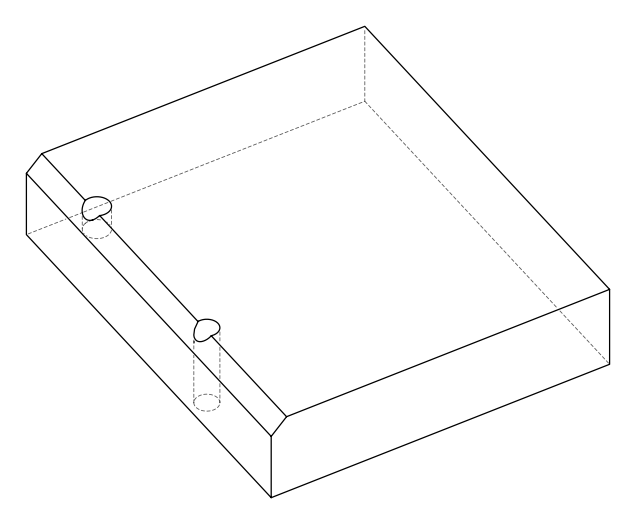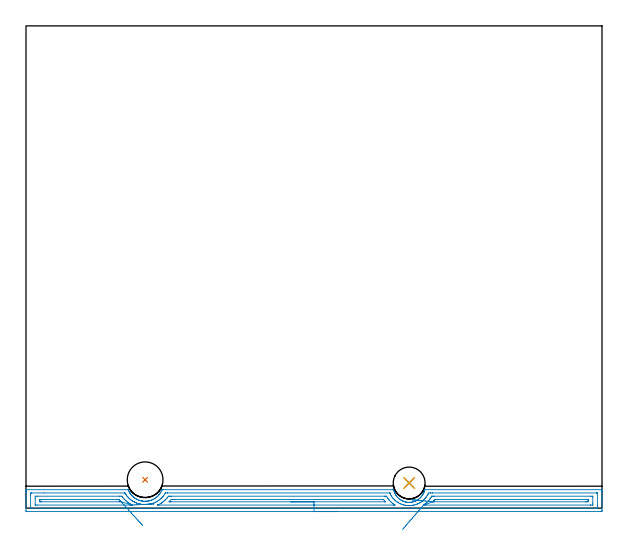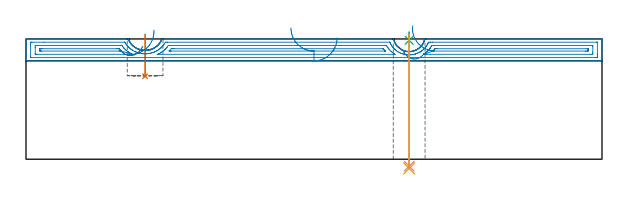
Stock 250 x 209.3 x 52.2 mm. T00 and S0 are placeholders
(PLAN: 5 operations, 4 tool changes, 8.7 min)
(1 INDEXABLE_INSERT_DRILL_BLIND_HOLE_FROM_SOLID | STEP1POCKET | NXT0302_002 | 0.07 min | 3020 mm3)
(2 AREA_MILL | FG_CHAMFER_SURFACE | UGT0205_001 | 8.16 min | 11177 mm3)
(3 SPOT_DRILL | STEP1HOLE | NXT0321_9005460120000 | 0.03 min | 2 mm3)
(4 DRILL_THROUGH_HOLE_INTO_CENTER | STEP1HOLE | NXT0301_055 | 0.23 min | 2863 mm3)
(5 DRILL_TO_ENLARGE_THROUGH_HOLE | STEP1HOLE | NXT0301_103 | 0.23 min | 4804 mm3)
(TOOL NXT0302_002 | Index. Insert Drill 15.5mm [880-D1550L20-05] | D15.5 PA176 FL78 Z2)
(TOOL UGT0205_001 | Chamfer Mill 20 x 3 x 45 deg. | D20 FL50 Z2)
(TOOL NXT0321_9005460120000 | NC Spot Drill, 142deg, 12mm, Carbide, Uncoated | D12 PA142 FL30 Z2)
(TOOL NXT0301_055 | Carbide Drill 8.4mm [860.1-0840-042A1-MM 2214] | D8.4 PA140 FL61 Z2)
(TOOL NXT0301_103 | Carbide Drill 13.8mm [860.1-1380-062A1-MM 2214] | D13.8 PA140 FL77 Z2)
(OP 1 INDEXABLE_INSERT_DRILL_BLIND_HOLE_FROM_SOLID)
G17 G21 G94 G90
T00 M6
G54
G17 G0 G90 X51.7 Y12.3 S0 M3
G43 Z62.2 H1
G94 G81 G98 Z36. F250. R54.2
G80
M5
M2
(OP 2 AREA_MILL)
G17 G21 G94 G90
T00 M6
G54
G17 G0 G90 X135. Y-1.5 S1061 M3
G43 Z62.2 H0
Z52.7
G94 G1 X134.962 Z51.828 F250.
X134.848 Z50.964
X134.659 Z50.112
X134.397 Z49.28
X134.063 Z48.474
X133.66 Z47.7
X133.192 Z46.964
X132.66 Z46.272
X132.071 Z45.629
X131.428 Z45.04
X130.736 Z44.508
X130. Z44.04
X129.226 Z43.637
X128.42 Z43.303
X127.588 Z43.041
X126.736 Z42.852
X125.872 Z42.738
X125. Z42.7
X0.596
X0.221 Y-1.497 Z42.702
X0.01 Y-1.492 Z42.705
X0. Y-1.129 Z43.068
Y4.126 Z48.32
Y4.707 Z48.904
Y5.001 Z49.198
Y6.753 Z50.948
Y7.343 Z51.542
Y7.75 Z51.949
X0.002 Y7.877 Z52.069
X0.01 Y7.998 Z52.188
X0.15 Y8. Z52.2
X44.294
X44.359 Y7.995 Z52.192
X44.415 Y7.881 Z52.079
X44.445 Y7.81 Z52.009
X44.536 Y7.597 Z51.796
X44.591 Y7.49 Z51.689
X44.746 Y7.191 Z51.387
X44.839 Y7.008 Z51.207
X44.851 Y6.985 Z51.184
X44.888 Y6.923 Z51.123
X44.992 Y6.753 Z50.948
X45.073 Y6.617 Z50.816
X45.123 Y6.533 Z50.732
X45.185 Y6.441 Z50.64
X45.271 Y6.315 Z50.511
X45.354 Y6.191 Z50.39
X45.43 Y6.078 Z50.277
X45.808 Y5.631 Z49.829
X45.985 Y5.439 Z49.636
X46.206 Y5.198 Z49.396
X46.324 Y5.085 Z49.283
X46.523 Y4.916 Z49.113
X46.763 Y4.711 Z48.91
X47.218 Y4.359 Z48.558
X47.3 Y4.303 Z48.503
X47.702 Y4.054 Z48.254
X48.016 Y3.878 Z48.078
X48.112 Y3.824 Z48.024
X48.307 Y3.735 Z47.931
X48.556 Y3.617 Z47.816
X49.006 Y3.43 Z47.63
X49.062 Y3.409 Z47.609
X49.479 Y3.279 Z47.478
X49.644 Y3.236 Z47.433
X49.9 Y3.166 Z47.365
X50.09 Y3.129 Z47.325
X50.346 Y3.076 Z47.273
X50.44 Y3.063 Z47.26
X50.536 Y3.05 Z47.244
X50.794 Y3.011 Z47.208
X51.191 Y2.975 Z47.17
X51.241 Y2.97 Z47.166
X51.52 Y2.955 Z47.154
X51.658 Y2.956 Z47.151
X51.8 Y2.957 Z47.152
X51.865 Y2.96 Z47.149
X51.912 Y2.959 Z47.15
X52.136 Y2.968 Z47.164
X52.228 Y2.976 Z47.173
X52.32 Y2.985 Z47.181
X52.406 Y2.992 Z47.19
X52.582 Y3.01 Z47.205
X52.614 Y3.015 Z47.209
X53.03 Y3.074 Z47.268
X53.211 Y3.11 Z47.304
X53.476 Y3.163 Z47.358
X53.657 Y3.211 Z47.406
X53.753 Y3.235 Z47.433
X53.812 Y3.25 Z47.449
X53.909 Y3.276 Z47.474
X53.931 Y3.283 Z47.481
X54.103 Y3.339 Z47.533
X54.338 Y3.411 Z47.607
X54.37 Y3.423 Z47.62
X54.549 Y3.496 Z47.693
X54.82 Y3.607 Z47.806
X54.993 Y3.687 Z47.887
X55.265 Y3.813 Z48.012
X55.441 Y3.912 Z48.109
X55.687 Y4.049 Z48.247
X56.101 Y4.304 Z48.502
X56.159 Y4.344 Z48.542
X56.613 Y4.692 Z48.89
X56.848 Y4.889 Z49.089
X56.978 Y5.001 Z49.197
X57.053 Y5.064 Z49.261
X57.193 Y5.197 Z49.396
X57.579 Y5.615 Z49.814
X57.67 Y5.723 Z49.921
X57.8 Y5.877 Z50.073
X57.947 Y6.048 Z50.246
X57.979 Y6.092 Z50.29
X58.277 Y6.534 Z50.732
X58.408 Y6.753 Z50.949
X58.549 Y6.986 Z51.183
X58.841 Y7.548 Z51.745
X58.876 Y7.629 Z51.827
X58.904 Y7.695 Z51.893
X58.918 Y7.729 Z51.923
X58.987 Y7.885 Z52.074
X59.041 Y8. Z52.185
X59.454 Z52.2
X159.334
X159.545 Y7.994 Z52.192
X159.573 Y7.88 Z52.078
X159.698 Y7.429 Z51.629
X159.839 Y6.985 Z51.185
X159.868 Y6.905 Z51.105
X160.051 Y6.495 Z50.693
X160.255 Y6.092 Z50.29
X160.383 Y5.877 Z50.073
X160.498 Y5.683 Z49.883
X160.506 Y5.67 Z49.87
X160.523 Y5.646 Z49.845
X160.661 Y5.439 Z49.635
X160.762 Y5.286 Z49.485
X160.804 Y5.232 Z49.432
X160.832 Y5.197 Z49.397
X161.228 Y4.739 Z48.935
X161.653 Y4.305 Z48.501
X162.094 Y3.945 Z48.142
X162.55 Y3.616 Z47.815
X162.832 Y3.441 Z47.641
X162.884 Y3.409 Z47.609
X163.161 Y3.263 Z47.461
X163.188 Y3.25 Z47.448
X163.347 Y3.175 Z47.37
X163.444 Y3.128 Z47.324
X163.684 Y3.029 Z47.227
X163.793 Y2.986 Z47.182
X163.86 Y2.958 Z47.156
X163.888 Y2.946 Z47.144
X164.338 Y2.794 Z46.992
X164.684 Y2.706 Z46.902
X164.784 Y2.679 Z46.877
X164.85 Y2.666 Z46.864
X165.232 Y2.591 Z46.79
X165.576 Y2.548 Z46.74
X165.881 Y2.518 Z46.711
X166.126 Y2.513 Z46.702
X166.236 Y2.516 Z46.699
X166.281
X166.468 Y2.517 Z46.703
X166.719 Y2.515 Z46.715
X166.743 Y2.517 Z46.717
X167.02 Y2.545 Z46.744
X167.468 Y2.609 Z46.808
X167.806 Y2.68 Z46.875
X167.914 Y2.701 Z46.898
X168.363 Y2.826 Z47.024
X168.808 Y2.982 Z47.181
X168.927 Y3.033 Z47.233
X169.143 Y3.129 Z47.325
X169.251 Y3.174 Z47.374
X169.259 Y3.178 Z47.378
X169.702 Y3.4 Z47.598
X170.164 Y3.698 Z47.896
X170.353 Y3.834 Z48.031
X170.596 Y4.008 Z48.207
X170.942 Y4.305 Z48.501
X171.058 Y4.418 Z48.613
X171.223 Y4.577 Z48.775
X171.49 Y4.86 Z49.059
X171.604 Y5.001 Z49.199
X171.762 Y5.198 Z49.395
X171.93 Y5.439 Z49.635
X172.071 Y5.639 Z49.836
X172.351 Y6.091 Z50.291
X172.384 Y6.15 Z50.349
X172.463 Y6.315 Z50.514
X172.581 Y6.563 Z50.763
X172.636 Y6.698 Z50.896
X172.658 Y6.753 Z50.949
X172.71 Y6.879 Z51.078
X172.754 Y6.986 Z51.184
X172.822 Y7.191 Z51.387
X172.902 Y7.43 Z51.629
X173.027 Y7.879 Z52.079
X173.051 Y7.972 Z52.171
X173.065 Y7.994 Z52.193
X173.078 Y8. Z52.2
X249.85
X249.99 Y7.998 Z52.188
X249.998 Y7.877 Z52.069
X250. Y7.75 Z51.949
Y7.343 Z51.542
Y6.753 Z50.948
Y4.706 Z48.904
Y4.126 Z48.32
Y3.54 Z47.736
Y-0.838 Z43.359
X249.997 Y-1.129 Z43.068
X249.99 Y-1.492 Z42.705
X249.779 Y-1.497 Z42.702
X249.404 Y-1.5 Z42.7
X125.
Y-0.086 Z44.114
X2.38 Y-0.085 Z44.115
X2.207 Y-0.084 Z44.116
X2.041 Y-0.079 Z44.121
X2.009 Y-0.077 Z44.123
X2.005 Y-0.054 Z44.146
X2.003 Y-0.029 Z44.171
X2. Y0.12 Z44.32
Y5.374 Z49.574
X2.003 Y5.877 Z50.077
X2.009 Y6.241 Z50.441
X2.028 Y6.579 Z50.779
X2.38 Y6.583 Z50.783
X2.551 Y6.585 Z50.785
X7.768 Y6.586 Z50.786
X42.681 Y6.585 Z50.785
X42.821 Y6.584 Z50.784
X42.89 Y6.581 Z50.781
X42.919 Y6.579 Z50.779
X42.959 Y6.515 Z50.715
X43.044 Y6.377 Z50.577
X43.262 Y6.014 Z50.214
X43.352 Y5.877 Z50.077
X43.402 Y5.802 Z50.002
X43.743 Y5.331 Z49.531
X44.021 Y5.001 Z49.201
X44.294 Y4.691 Z48.891
X44.571 Y4.395 Z48.595
X44.862 Y4.126 Z48.326
X45.185 Y3.851 Z48.051
X45.526 Y3.582 Z47.782
X45.977 Y3.25 Z47.45
X46.077 Y3.183 Z47.383
X46.266 Y3.064 Z47.264
X46.969 Y2.672 Z46.872
X47.089 Y2.61 Z46.81
X47.17 Y2.572 Z46.772
X47.607 Y2.374 Z46.574
X47.861 Y2.268 Z46.468
X48.041 Y2.197 Z46.397
X48.752 Y1.969 Z46.169
X49.316 Y1.821 Z46.021
X49.644 Y1.751 Z45.951
X49.762 Y1.729 Z45.929
X50.475 Y1.618 Z45.818
X50.536 Y1.611 Z45.811
X50.947 Y1.576 Z45.776
X51.379 Y1.546 Z45.746
X51.428 Y1.545 Z45.745
X51.852 Y1.547 Z45.747
X52.259 Y1.558 Z45.758
X52.32 Y1.563 Z45.763
X53.068 Y1.64 Z45.84
X53.211 Y1.657 Z45.857
X53.299 Y1.671 Z45.871
X53.953 Y1.793 Z45.993
X54.103 Y1.825 Z46.025
X54.544 Y1.941 Z46.141
X54.995 Y2.076 Z46.276
X55.224 Y2.149 Z46.349
X55.8 Y2.374 Z46.574
X55.872 Y2.404 Z46.604
X55.887 Y2.411 Z46.611
X56.46 Y2.687 Z46.887
X56.778 Y2.863 Z47.063
X57.026 Y3.007 Z47.207
X57.424 Y3.25 Z47.45
X57.57 Y3.348 Z47.548
X57.67 Y3.42 Z47.62
X58.07 Y3.733 Z47.933
X58.556 Y4.129 Z48.329
X58.562 Y4.135 Z48.335
X58.852 Y4.42 Z48.62
X58.997 Y4.574 Z48.774
X59.389 Y5.001 Z49.201
X59.419 Y5.035 Z49.235
X59.454 Y5.076 Z49.276
X59.699 Y5.381 Z49.581
X59.806 Y5.531 Z49.731
X60.042 Y5.877 Z50.077
X60.16 Y6.06 Z50.26
X60.48 Y6.579 Z50.779
X60.521 Y6.581 Z50.781
X61.237 Y6.585 Z50.785
X61.408 Y6.586 Z50.786
X157.721 Y6.585 Z50.785
X157.832 Y6.584 Z50.784
X157.887 Y6.581 Z50.781
X157.908 Y6.579 Z50.779
X157.926 Y6.546 Z50.746
X157.966 Y6.463 Z50.663
X158.065 Y6.247 Z50.447
X158.25 Y5.877 Z50.077
X158.442 Y5.504 Z49.704
X158.752 Y5.001 Z49.201
X158.984 Y4.653 Z48.853
X159.334 Y4.222 Z48.422
X159.42 Y4.126 Z48.326
X159.81 Y3.713 Z47.913
X160.019 Y3.499 Z47.699
X160.225 Y3.313 Z47.513
X160.302 Y3.25 Z47.45
X160.759 Y2.896 Z47.096
X161.117 Y2.635 Z46.835
X161.217 Y2.569 Z46.769
X161.534 Y2.374 Z46.574
X162.009 Y2.114 Z46.314
X162.514 Y1.878 Z46.078
X162.901 Y1.723 Z45.923
X163.549 Y1.499 Z45.699
X163.793 Y1.431 Z45.631
X163.887 Y1.406 Z45.606
X164.344 Y1.304 Z45.504
X164.684 Y1.238 Z45.438
X165. Y1.189 Z45.389
X165.576 Y1.123 Z45.323
X165.979 Y1.103 Z45.303
X166.468
X166.862 Y1.111 Z45.311
X167.36 Y1.158 Z45.358
X167.664 Y1.2 Z45.4
X167.938 Y1.241 Z45.441
X168.252 Y1.303 Z45.503
X168.416 Y1.337 Z45.537
X169.055 Y1.499 Z45.699
X169.132 Y1.52 Z45.72
X169.143 Y1.524 Z45.724
X169.777 Y1.752 Z45.952
X170.035 Y1.863 Z46.063
X170.394 Y2.022 Z46.222
X170.927 Y2.287 Z46.487
X170.984 Y2.318 Z46.518
X171.076 Y2.374 Z46.574
X171.519 Y2.667 Z46.867
X171.819 Y2.876 Z47.076
X172.036 Y3.036 Z47.236
X172.295 Y3.25 Z47.45
X172.516 Y3.441 Z47.641
X172.71 Y3.625 Z47.825
X172.96 Y3.881 Z48.081
X173.188 Y4.126 Z48.326
X173.372 Y4.352 Z48.552
X173.602 Y4.644 Z48.844
X173.751 Y4.856 Z49.056
X173.847 Y5.001 Z49.201
X174.094 Y5.394 Z49.594
X174.205 Y5.579 Z49.779
X174.361 Y5.877 Z50.077
X174.405 Y5.965 Z50.165
X174.494 Y6.154 Z50.354
X174.678 Y6.573 Z50.773
X175.386 Y6.583 Z50.783
X175.557 Y6.585 Z50.785
X176.278 Y6.586 Z50.786
X176.448
X247.62 Y6.585 Z50.785
X247.793 Y6.584 Z50.784
X247.959 Y6.579 Z50.779
X247.991 Y6.577 Z50.777
X247.995 Y6.554 Z50.754
X247.997 Y6.529 Z50.729
X248. Y6.381 Z50.581
Y1.126 Z45.326
X247.997 Y0.623 Z44.823
X247.991 Y0.259 Z44.459
X247.972 Y-0.079 Z44.121
X247.62 Y-0.083 Z44.117
X247.449 Y-0.085 Z44.115
X242.76 Y-0.086 Z44.114
X125.
Y1.328 Z45.528
X57.382 Y1.329 Z45.529
X57.289 Y1.33 Z45.53
X57.229 Y1.332 Z45.532
X57.226 Y1.333 Z45.533
X57.228 Y1.335 Z45.535
X57.312 Y1.378 Z45.578
X57.56 Y1.499 Z45.699
X57.633 Y1.535 Z45.735
X57.67 Y1.555 Z45.755
X58.197 Y1.857 Z46.057
X58.562 Y2.075 Z46.275
X58.748 Y2.192 Z46.392
X59.017 Y2.374 Z46.574
X59.266 Y2.559 Z46.759
X59.454 Y2.703 Z46.903
X59.757 Y2.952 Z47.152
X60.113 Y3.25 Z47.45
X60.234 Y3.359 Z47.559
X60.346 Y3.465 Z47.665
X60.673 Y3.804 Z48.004
X60.969 Y4.126 Z48.326
X61.094 Y4.266 Z48.466
X61.237 Y4.433 Z48.633
X61.491 Y4.752 Z48.952
X61.795 Y5.162 Z49.362
X61.96 Y5.167 Z49.367
X62.129 Y5.169 Z49.369
X62.848 Y5.171 Z49.371
X63.021 Y5.172 Z49.372
X155.767 Y5.171 Z49.371
X155.94 Y5.169 Z49.369
X156.286 Y5.164 Z49.364
X156.474 Y5.156 Z49.356
X156.658 Y4.849 Z49.049
X157.124 Y4.126 Z48.326
X157.306 Y3.881 Z48.081
X157.55 Y3.577 Z47.777
X157.704 Y3.401 Z47.601
X157.844 Y3.25 Z47.45
X158.442 Y2.629 Z46.829
X158.736 Y2.374 Z46.574
X159.334 Y1.904 Z46.104
X159.909 Y1.499 Z45.699
X160.144 Y1.338 Z45.538
X160.124 Y1.335 Z45.535
X160.026 Y1.332 Z45.532
X159.68 Y1.329 Z45.529
X159.507
X125. Y1.328 Z45.528
Y2.743 Z46.943
X63.021
X62.644 Y2.744 Z46.944
X62.19 Y2.748 Z46.948
X62.129 Y2.75 Z46.95
X62.123 Y2.778 Z46.978
X62.129 Y2.792 Z46.992
X63.021 Y3.75 Z47.95
X63.4 Y3.754 Z47.954
X63.913 Y3.756 Z47.956
X64.288 Y3.757 Z47.957
X154.875
X155.047 Y3.755 Z47.955
X155.109 Y3.753 Z47.953
X155.14 Y3.751 Z47.951
X155.162 Y3.73 Z47.93
X155.247 Y3.615 Z47.815
X155.515 Y3.25 Z47.45
X155.767 Y2.929 Z47.129
X155.896 Y2.762 Z46.962
X155.905 Y2.749 Z46.949
X155.899 Y2.748 Z46.948
X155.856 Y2.745 Z46.945
X155.767 Y2.743 Z46.943
X125.
X124.128 Z46.981
X123.264 Z47.095
X122.412 Z47.283
X121.58 Z47.546
X120.774 Z47.88
X120. Z48.282
X119.264 Z48.751
X118.572 Z49.282
X117.929 Z49.872
X117.34 Z50.515
X116.808 Z51.207
X116.34 Z51.943
X115.937 Z52.716
X115.603 Z53.522
X115.341 Z54.354
X115.152 Z55.206
X115.038 Z56.071
X115. Z56.943
G0 Z62.2
X163.417 Y-9.284
Z47.464
G1 X163.78 Y-8.862 Z46.793
X164.18 Y-8.397 Z46.172
X164.614 Y-7.893 Z45.607
X165.078 Y-7.353 Z45.103
X165.569 Y-6.783 Z44.662
X166.083 Y-6.185 Z44.289
X166.617 Y-5.565 Z43.986
X167.166 Y-4.927 Z43.755
X167.726 Y-4.277 Z43.598
X168.292 Y-3.619 Z43.517
X168.861 Y-2.957 Z43.512
X169.428 Y-2.298 Z43.583
X169.989 Y-1.646 Z43.729
X170.54 Y-1.007 Z43.95
X171.076 Y-0.384 Z44.244
X171.593 Y0.217 Z44.608
X172.087 Y0.791 Z45.039
X172.555 Y1.335 Z45.535
X172.696 Y1.499 Z45.699
X172.703 Y1.506 Z45.706
X172.71 Y1.511 Z45.711
X173.222 Y1.872 Z46.072
X173.602 Y2.153 Z46.353
X173.726 Y2.253 Z46.453
X173.868 Y2.374 Z46.574
X174.194 Y2.669 Z46.869
X174.494 Y2.958 Z47.158
X174.638 Y3.108 Z47.308
X174.767 Y3.25 Z47.45
X175.048 Y3.577 Z47.777
X175.386 Y4.002 Z48.202
X175.438 Y4.074 Z48.274
X175.473 Y4.126 Z48.326
X175.787 Y4.608 Z48.808
X176.038 Y5.001 Z49.201
X176.13 Y5.147 Z49.347
X176.153 Y5.165 Z49.365
X176.192 Y5.167 Z49.367
X176.278 Y5.169 Z49.369
X176.996 Y5.171 Z49.371
X177.169 Y5.172 Z49.372
X244.945 Y5.171 Z49.371
X245.668 Y5.168 Z49.368
X245.837 Y5.164 Z49.364
X245.99 Y5.155 Z49.355
X245.995 Y5.001 Z49.201
X245.999 Y4.842 Z49.042
X246. Y2.214 Z46.414
X245.995 Y1.499 Z45.699
X245.993 Y1.345 Z45.545
X245.837 Y1.336 Z45.536
X245.117 Y1.33 Z45.53
X244.945 Y1.329 Z45.529
X173.602
X172.882 Y1.33 Z45.53
X172.555 Y1.335 Z45.535
X176.701 Y2.749 Z46.949
X176.717 Y2.775 Z46.975
X176.735 Y2.801 Z47.001
X177.086 Y3.25 Z47.45
X177.122 Y3.297 Z47.497
X177.169 Y3.36 Z47.56
X177.402 Y3.682 Z47.882
X177.457 Y3.75 Z47.95
X177.549 Y3.753 Z47.953
X178.061 Y3.756 Z47.956
X178.436 Y3.757 Z47.957
X243.537
X243.877 Y3.753 Z47.953
X243.939 Y3.75 Z47.95
X243.99 Y3.742 Z47.942
X243.993 Y3.658 Z47.858
X244. Y3.303 Z47.503
X243.999 Y3.25 Z47.45
X243.99 Y2.839 Z47.039
X243.979 Y2.749 Z46.949
X243.85 Y2.746 Z46.946
X243.677 Y2.744 Z46.944
X243.161 Y2.743 Z46.943
X242.786
X177.169
X176.793 Y2.744 Z46.944
X176.729 Y2.747 Z46.947
X176.701 Y2.749 Z46.949
X175.842 Y2.833 Z47.071
X174.996 Y2.915 Z47.268
X174.17 Y2.996 Z47.538
X173.371 Y3.073 Z47.879
X172.605 Y3.148 Z48.289
X171.877 Y3.219 Z48.765
X171.193 Y3.285 Z49.302
X170.558 Y3.347 Z49.898
X169.977 Y3.404 Z50.546
X169.455 Y3.454 Z51.243
X168.995 Y3.499 Z51.983
X168.602 Y3.537 Z52.761
X168.277 Y3.569 Z53.57
X168.023 Y3.594 Z54.404
X167.843 Y3.611 Z55.258
X167.738 Y3.621 Z56.124
X167.708 Y3.624 Z56.995
X167.754 Y3.62 Z57.867
G0 Z62.2
X55.525 Y1.848
Z56.063
G1 X55.535 Z55.19
X55.468 Y1.845 Z54.32
X55.326 Y1.837 Z53.46
X55.109 Y1.825 Z52.615
X54.82 Y1.809 Z51.792
X54.46 Y1.79 Z50.997
X54.033 Y1.767 Z50.237
X53.541 Y1.74 Z49.517
X52.988 Y1.71 Z48.843
X52.379 Y1.677 Z48.22
X51.717 Y1.641 Z47.652
X51.009 Y1.602 Z47.144
X50.259 Y1.561 Z46.7
X49.474 Y1.519 Z46.323
X48.659 Y1.474 Z46.016
X47.82 Y1.429 Z45.781
X46.963 Y1.382 Z45.62
X46.096 Y1.335 Z45.535
X46.077 Y1.334 Z45.534
X45.358 Y1.329 Z45.529
X45.185
X5.055
X4.333 Y1.332 Z45.532
X4.163 Y1.335 Z45.535
X4.01 Y1.345 Z45.545
X4.005 Y1.499 Z45.699
X4.001 Y1.658 Z45.858
X4. Y4.286 Z48.486
X4.005 Y5.001 Z49.201
X4.007 Y5.155 Z49.355
X4.163 Y5.164 Z49.364
X4.883 Y5.17 Z49.37
X5.055 Y5.171 Z49.371
X40.554
X40.726 Y5.17 Z49.37
X41.452 Y5.164 Z49.364
X41.618 Y5.153 Z49.353
X41.727 Y5.001 Z49.201
X41.991 Y4.635 Z48.835
X42.43 Y4.126 Z48.326
X42.51 Y4.035 Z48.235
X42.895 Y3.624 Z47.824
X43.291 Y3.25 Z47.45
X43.402 Y3.151 Z47.351
X44.028 Y2.635 Z46.835
X44.294 Y2.439 Z46.639
X44.385 Y2.374 Z46.574
X44.641 Y2.199 Z46.399
X44.866 Y2.06 Z46.26
X45.185 Y1.872 Z46.072
X45.848 Y1.499 Z45.699
X46.077 Y1.376 Z45.576
X46.096 Y1.335 Z45.535
X41.298 Y2.749 Z46.949
X41.238 Y2.747 Z46.947
X40.726 Y2.744 Z46.944
X40.351 Y2.743 Z46.943
X6.839
X6.462 Y2.744 Z46.944
X6.123 Y2.748 Z46.948
X6.061 Y2.75 Z46.95
X6.01 Y2.758 Z46.958
X6.007 Y2.842 Z47.042
X6.001 Y3.197 Z47.397
Y3.25 Z47.45
X6.01 Y3.661 Z47.861
X6.021 Y3.75 Z47.95
X6.15 Y3.753 Z47.953
X6.324 Y3.756 Z47.956
X6.839 Y3.757 Z47.957
X7.214
X39.318
X39.835 Y3.756 Z47.956
X40.346 Y3.752 Z47.952
X40.393 Y3.75 Z47.95
X40.418 Y3.728 Z47.928
X40.484 Y3.656 Z47.856
X40.726 Y3.382 Z47.582
X40.845 Y3.25 Z47.45
X40.938 Y3.146 Z47.346
X41.298 Y2.749 Z46.949
X41.784 Y2.214 Z46.461
X42.297 Y1.649 Z46.038
X42.832 Y1.058 Z45.682
X43.386 Y0.447 Z45.398
X43.954 Y-0.18 Z45.186
X44.533 Y-0.818 Z45.05
X45.118 Y-1.462 Z44.988
X45.704 Y-2.109 Z45.003
X46.286 Y-2.751 Z45.094
X46.862 Y-3.386 Z45.26
X47.425 Y-4.007 Z45.5
X47.972 Y-4.611 Z45.812
X48.499 Y-5.192 Z46.194
X49.002 Y-5.746 Z46.643
X49.476 Y-6.269 Z47.155
X49.918 Y-6.757 Z47.727
X50.326 Y-7.206 Z48.354
X50.695 Y-7.613 Z49.032
G0 Z62.2
M5
M2
(OP 3 SPOT_DRILL)
G17 G21 G94 G90
T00 M6
G54
G17 G0 G90 X166.3 Y10.9 S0 M3
G43 Z62.2 H0
G94 G81 G98 Z51.606 F250. R55.2
G80
M5
M2
(OP 4 DRILL_THROUGH_HOLE_INTO_CENTER)
G17 G21 G94 G90
T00 M6
G54
G17 G0 G90 X166.3 Y10.9 S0 M3
G43 Z62.2 H1
G94 G73 G98 Z-3.029 F250. Q7.89 R54.2
G80
M5
M2
(OP 5 DRILL_TO_ENLARGE_THROUGH_HOLE)
G17 G21 G94 G90
T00 M6
G54
G17 G0 G90 X166.3 Y10.9 S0 M3
G43 Z62.2 H1
G94 G73 G98 Z-4.011 F250. Q11.242 R54.2
G80
M5
M2
